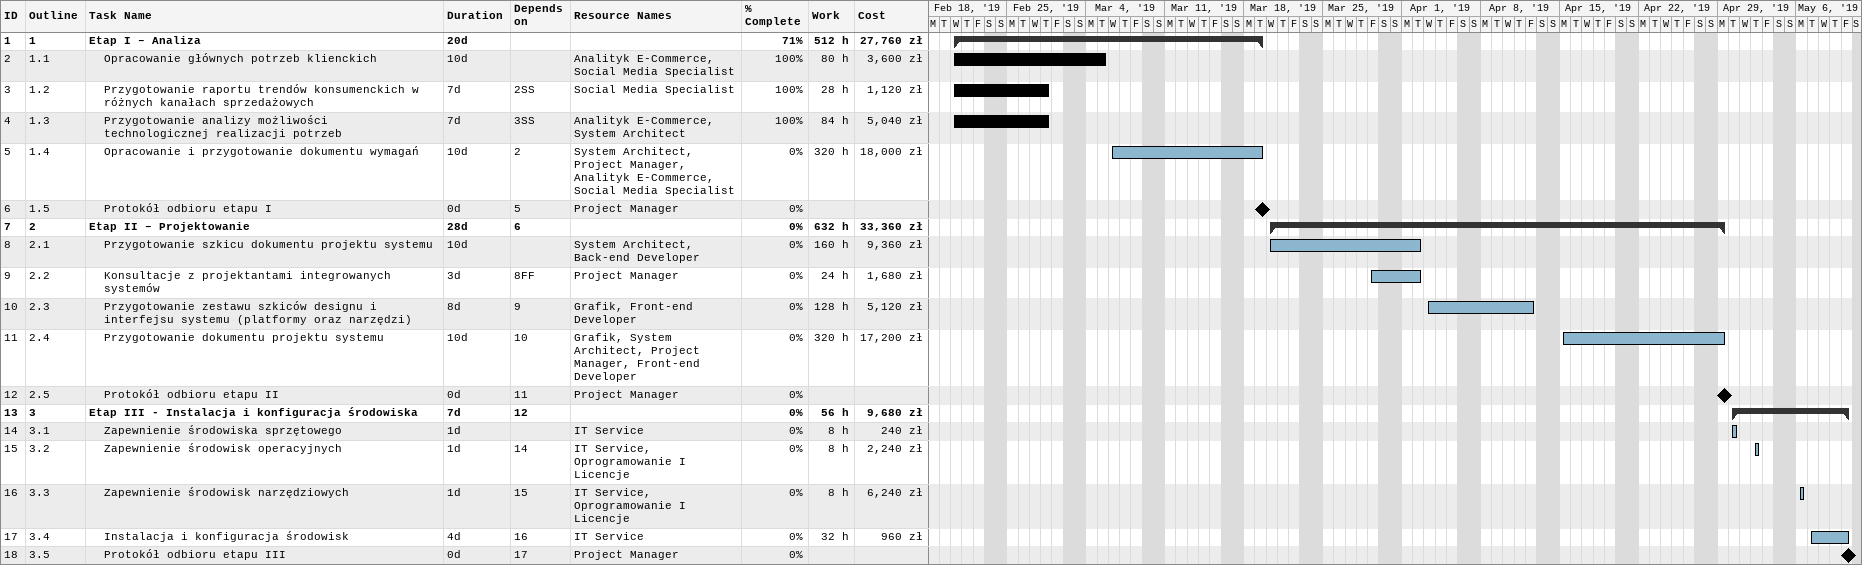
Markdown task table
| ID | WBS | Task | Duration | Start | Finish | Predecessors | Resources | % complete | Work (h) | Cost (zł) |
|---|---|---|---|---|---|---|---|---|---|---|
| 1 | 1 | **Etap I – Analiza** | 20d | 2019-02-20 | 2019-03-19 |  |  | 71 | 512 | 27760 |
| 2 | 1.1 | Opracowanie głównych potrzeb klienckich | 10d | 2019-02-20 | 2019-03-05 |  | Analityk E-Commerce, Social Media Specialist | 100 | 80 | 3600 |
| 3 | 1.2 | Przygotowanie raportu trendów konsumenckich w różnych kanałach sprzedażowych | 7d | 2019-02-20 | 2019-02-28 | 2SS | Social Media Specialist | 100 | 28 | 1120 |
| 4 | 1.3 | Przygotowanie analizy możliwości technologicznej realizacji potrzeb | 7d | 2019-02-20 | 2019-02-28 | 3SS | Analityk E-Commerce, System Architect | 100 | 84 | 5040 |
| 5 | 1.4 | Opracowanie i przygotowanie dokumentu wymagań | 10d | 2019-03-06 | 2019-03-19 | 2 | System Architect, Project Manager, Analityk E-Commerce, Social Media Specialist | 0 | 320 | 18000 |
| 6 | 1.5 | Protokół odbioru etapu I | 0d | 2019-03-19 | 2019-03-19 | 5 | Project Manager | 0 |  |  |
| 7 | 2 | **Etap II – Projektowanie** | 28d | 2019-03-20 | 2019-04-29 | 6 |  | 0 | 632 | 33360 |
| 8 | 2.1 | Przygotowanie szkicu dokumentu projektu systemu | 10d | 2019-03-20 | 2019-04-02 |  | System Architect, Back-end Developer | 0 | 160 | 9360 |
| 9 | 2.2 | Konsultacje z projektantami integrowanych systemów | 3d | 2019-03-29 | 2019-04-02 | 8FF | Project Manager | 0 | 24 | 1680 |
| 10 | 2.3 | Przygotowanie zestawu szkiców designu i interfejsu systemu (platformy oraz narzędzi) | 8d | 2019-04-03 | 2019-04-12 | 9 | Grafik, Front-end Developer | 0 | 128 | 5120 |
| 11 | 2.4 | Przygotowanie dokumentu projektu systemu | 10d | 2019-04-15 | 2019-04-29 | 10 | Grafik, System Architect, Project Manager, Front-end Developer | 0 | 320 | 17200 |
| 12 | 2.5 | Protokół odbioru etapu II | 0d | 2019-04-29 | 2019-04-29 | 11 | Project Manager | 0 |  |  |
| 13 | 3 | **Etap III - Instalacja i konfiguracja środowiska** | 7d | 2019-04-30 | 2019-05-10 | 12 |  | 0 | 56 | 9680 |
| 14 | 3.1 | Zapewnienie środowiska sprzętowego | 1d | 2019-04-30 | 2019-04-30 |  | IT Service | 0 | 8 | 240 |
| 15 | 3.2 | Zapewnienie środowisk operacyjnych | 1d | 2019-05-02 | 2019-05-02 | 14 | IT Service, Oprogramowanie I Licencje | 0 | 8 | 2240 |
| 16 | 3.3 | Zapewnienie środowisk narzędziowych | 1d | 2019-05-06 | 2019-05-06 | 15 | IT Service, Oprogramowanie I Licencje | 0 | 8 | 6240 |
| 17 | 3.4 | Instalacja i konfiguracja środowisk | 4d | 2019-05-07 | 2019-05-10 | 16 | IT Service | 0 | 32 | 960 |
| 18 | 3.5 | Protokół odbioru etapu III | 0d | 2019-05-10 | 2019-05-10 | 17 | Project Manager | 0 |  |  |
